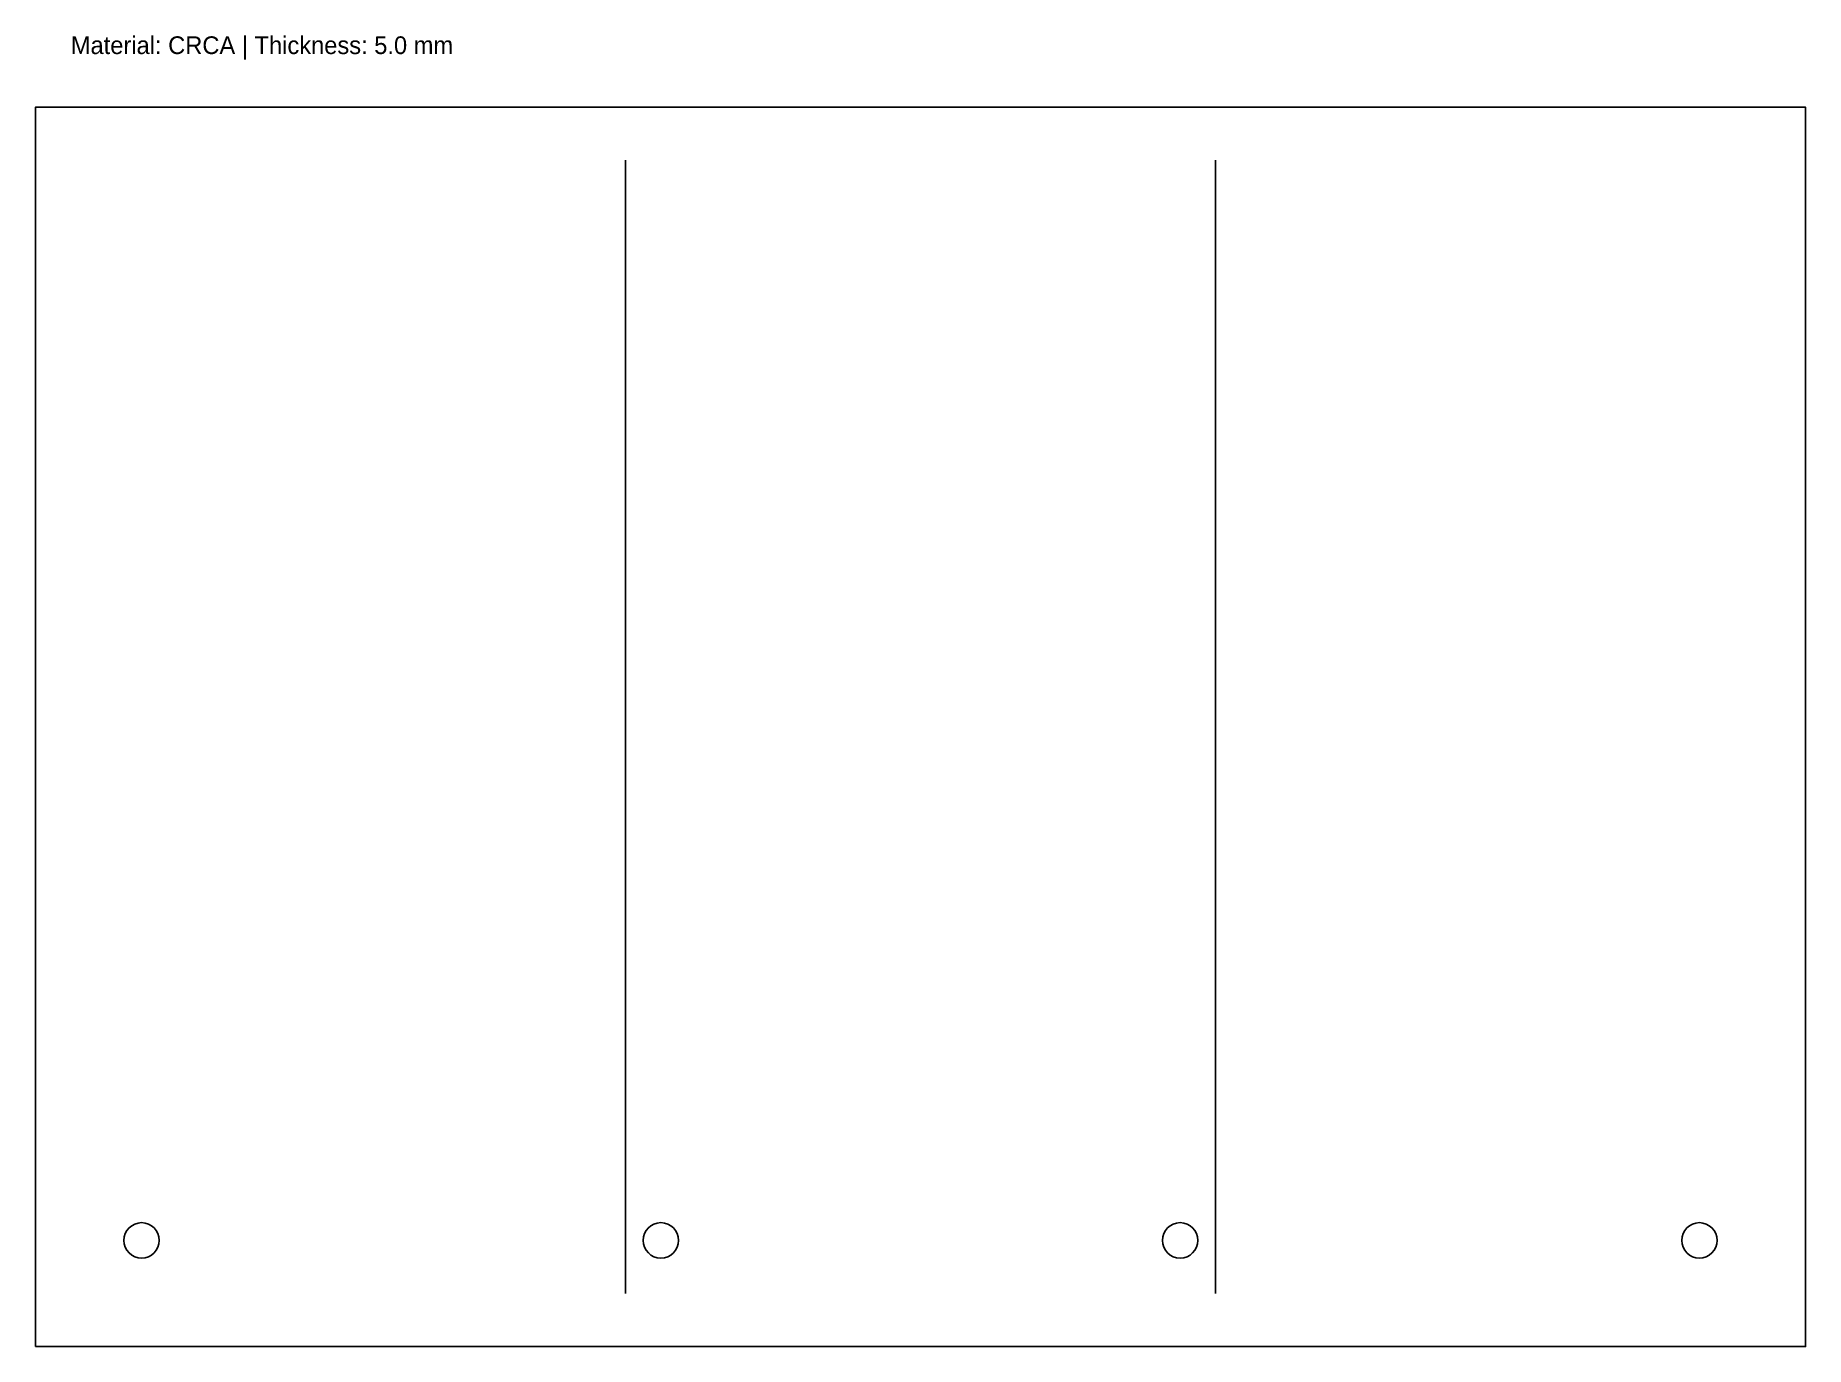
# Model space of a CAD drawing. Header units: metres. Extents: x 0 to 500, y 0 to 370.
import ezdxf

# ---------------------------------------------------------------- set-up
doc = ezdxf.new("R2010")
doc.units = ezdxf.units.M

msp = doc.modelspace()

# ---------------------------------------------------------------- linework, layer by layer
at = {"layer": 'BEND'}
for p, q in [((166.67, 15), (166.67, 335)), ((333.33, 15), (333.33, 335))]:
    msp.add_line(p, q, dxfattribs=at)
at = {"layer": 'CUT'}
msp.add_lwpolyline([(0, 0), (500, 0), (500, 350), (0, 350)], close=True, dxfattribs=at)
at = {"layer": 'HOLES'}
for centre in [(30, 30), (176.67, 30), (323.33, 30), (470, 30)]:
    msp.add_circle(centre, 5, dxfattribs=at)

# ---------------------------------------------------------------- texts
at = {"layer": 'NOTES'}
msp.add_text('Material: CRCA | Thickness: 5.0 mm', height=5, dxfattribs=at).set_placement((10, 365))

doc.saveas('drawing.dxf')
